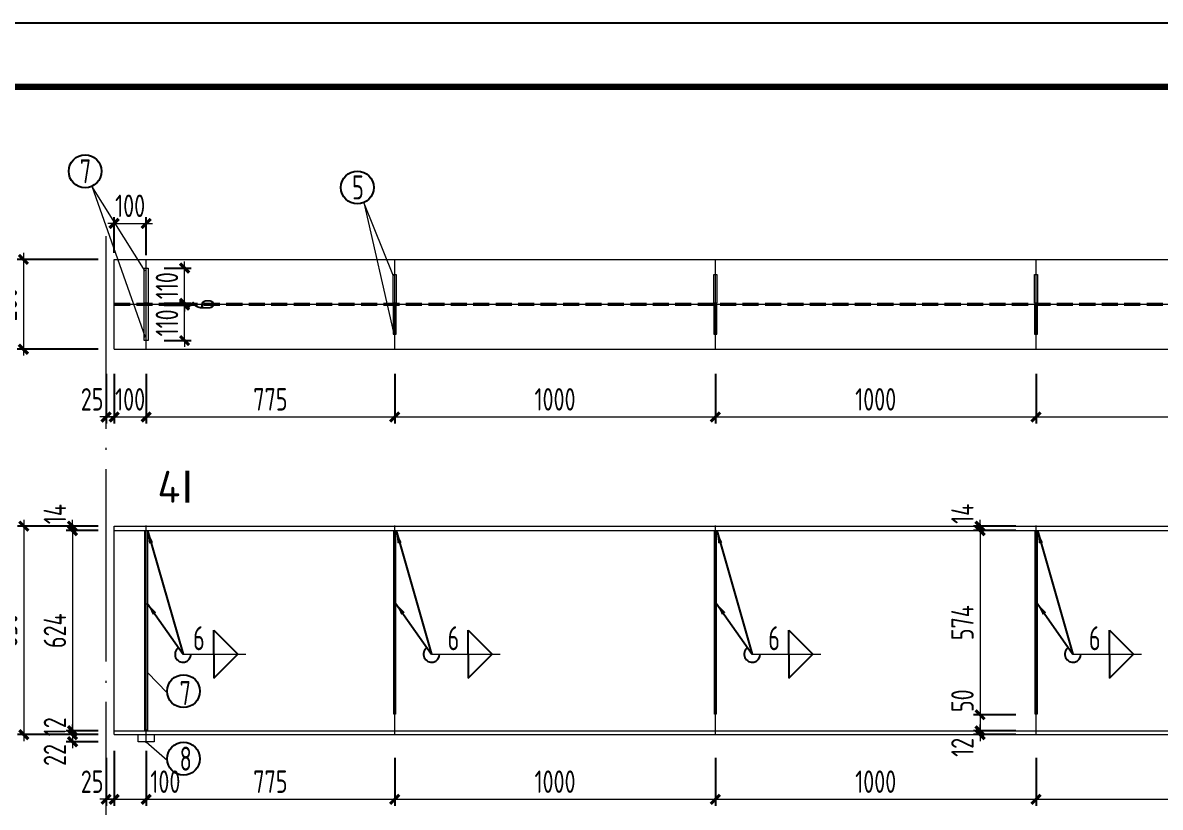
# Model space of a CAD drawing. Extents: x -2746917 to -971774, y -3334247 to -3250358.
# Drawn here: x -1399928 to -1382192, y -3286403 to -3274173 of the extents above; entities that cross this region are included whole.
import ezdxf

# ---------------------------------------------------------------- set-up
doc = ezdxf.new("R2010")
doc.units = 0
doc.header["$LTSCALE"] = 1000
doc.header["$MEASUREMENT"] = 0
doc.header["$PDMODE"] = 35
doc.linetypes.add('DASH', pattern=[0.35, 0.25, -0.1])
doc.linetypes.add('DOTE', pattern=[2.42, 2, -0.2, 0.02, -0.2])
doc.layers.get('0').update_dxf_attribs({"linetype": 'CONTINUOUS'})
doc.layers.get('Defpoints').update_dxf_attribs({"linetype": 'CONTINUOUS'})
for name, color, linetype in [('AXIS', 253, 'DOTE'), ('BEAM_CON', 4, 'CONTINUOUS'), ('DIM', 3, 'CONTINUOUS'), ('PUB_TITLE', 4, 'CONTINUOUS'), ('TEXT', 7, 'CONTINUOUS'), ('THICK', 6, 'CONTINUOUS'), ('WELD', 7, 'CONTINUOUS')]:
    doc.layers.add(name, color=color, linetype=linetype)
doc.layers.add('yichutu', color=7, linetype='CONTINUOUS', true_color=0xffffff, plot=False)
doc.styles.add('TSSD_Dimension', font='tssdeng.shx', dxfattribs={"width": 0.75, "bigfont": 'Hztxt.shx'})
doc.styles.add('TSSD_Label', font='tssdeng.shx', dxfattribs={"width": 0.75, "bigfont": 'hztxt.shx'})
doc.styles.add('TSSD_Rein', font='Tssdeng.shx', dxfattribs={"width": 0.75, "bigfont": 'hztxt.shx'})
doc.dimstyles.new('TSSD_20_100', dxfattribs={"dimtxt": 350, "dimasz": 100, "dimexe": 100, "dimexo": 250, "dimgap": 100, "dimtad": 1, "dimdec": 0, "dimlfac": 0.2, "dimzin": 0, "dimdsep": 46, "dimtxsty": 'TSSD_Dimension', "dimblk": 'ARCHTICK', "dimcen": 0, "dimdle": 100, "dimclrt": 7, "dimadec": 0, "dimazin": 0, "dimtfac": 1, "dimtdec": 0, "dimtix": 1, "dimtmove": 2, "dimatfit": 3, "dimfxl": 1, "dimtolj": 1, "dimtzin": 0, "dimlwd": 5, "dimarcsym": 0})
doc.dimstyles.new('TSSD_LEADER_STYLE_200.0', dxfattribs={"dimtxt": 700, "dimasz": 200, "dimexe": 200, "dimexo": 500, "dimgap": 0.09, "dimtad": 0, "dimtih": 1, "dimtoh": 1, "dimdec": 4, "dimzin": 0, "dimdsep": 46, "dimtxsty": 'Standard', "dimcen": 0.09, "dimdle": 200, "dimclrt": 7, "dimadec": 0, "dimazin": 0, "dimtfac": 1, "dimtdec": 4, "dimtofl": 0, "dimtmove": 0, "dimatfit": 3, "dimfxl": 1, "dimtolj": 1, "dimtzin": 0, "dimarcsym": 0})

# ---------------------------------------------------------------- blocks, each defined once
blk = doc.blocks.new('_ArchTick')
at = {"color": 0, "const_width": 0.5}
blk.add_lwpolyline([(-0.71, -0.71), (0.71, 0.71)], dxfattribs=at)
blk = doc.blocks.new('*D361')
at = {"layer": 'Defpoints', "color": 0, "ltscale": 1.5}
for p in [(-1398504, -3277862), (-1399918, -3279262), (-1398504, -3279262)]:
    blk.add_point(p, dxfattribs=at)
at = {"layer": 'DIM', "color": 0, "lineweight": 5, "ltscale": 1.5}
blk.add_line((-1399918, -3277762), (-1399918, -3279362), dxfattribs=at)
at = {"layer": 'DIM', "color": 0, "lineweight": -2, "ltscale": 1.5}
for p, q in [((-1398754, -3277862), (-1400018, -3277862)), ((-1398754, -3279262), (-1400018, -3279262))]:
    blk.add_line(p, q, dxfattribs=at)
at = {"layer": 'DIM', "color": 0, "lineweight": 5, "ltscale": 1.5, "xscale": 100, "yscale": 100, "zscale": 100}
for p, rotation in [((-1399918, -3277862), 90), ((-1399918, -3279262), 270)]:
    blk.add_blockref('_ArchTick', p, dxfattribs=dict(at, rotation=rotation))
at = {"layer": 'DIM', "color": 7, "ltscale": 1.5, "insert": (-1400193, -3278562), "char_height": 350, "attachment_point": 5, "rotation": 90, "style": 'TSSD_Dimension'}
blk.add_mtext('\\A1;280', dxfattribs=at)
blk = doc.blocks.new('*D362')
at = {"layer": 'Defpoints', "color": 0, "ltscale": 1.5}
for p in [(-1398004, -3277302), (-1398504, -3278012), (-1398004, -3278047)]:
    blk.add_point(p, dxfattribs=at)
at = {"layer": 'DIM', "color": 0, "lineweight": -2, "ltscale": 1.5}
for p, q in [((-1398504, -3277762), (-1398504, -3277202)), ((-1398004, -3277797), (-1398004, -3277202))]:
    blk.add_line(p, q, dxfattribs=at)
at = {"layer": 'DIM', "color": 0, "lineweight": 5, "ltscale": 1.5}
for p, q in [((-1398504, -3277302), (-1398604, -3277302)), ((-1398504, -3277302), (-1398004, -3277302)), ((-1398004, -3277302), (-1397904, -3277302))]:
    blk.add_line(p, q, dxfattribs=at)
at = {"layer": 'DIM', "color": 0, "lineweight": 5, "ltscale": 1.5, "xscale": 100, "yscale": 100, "zscale": 100}
blk.add_blockref('_ArchTick', (-1398504, -3277302), dxfattribs=at)
at = {"layer": 'DIM', "color": 0, "lineweight": 5, "ltscale": 1.5, "xscale": 100, "yscale": 100, "zscale": 100, "rotation": 180}
blk.add_blockref('_ArchTick', (-1398004, -3277302), dxfattribs=at)
at = {"layer": 'DIM', "color": 7, "ltscale": 1.5, "insert": (-1398254, -3277027), "char_height": 350, "attachment_point": 5, "style": 'TSSD_Dimension'}
blk.add_mtext('\\A1;100', dxfattribs=at)
blk = doc.blocks.new('*D363')
at = {"layer": 'Defpoints', "color": 0, "ltscale": 1.5}
for p in [(-1398504, -3285271), (-1398004, -3285271), (-1398004, -3286279)]:
    blk.add_point(p, dxfattribs=at)
at = {"layer": 'DIM', "color": 0, "lineweight": -2, "ltscale": 1.5}
for p, q in [((-1398504, -3285521), (-1398504, -3286379)), ((-1398004, -3285521), (-1398004, -3286379))]:
    blk.add_line(p, q, dxfattribs=at)
at = {"layer": 'DIM', "color": 0, "lineweight": 5, "ltscale": 1.5}
blk.add_line((-1398604, -3286279), (-1397904, -3286279), dxfattribs=at)
at = {"layer": 'DIM', "color": 0, "lineweight": 5, "ltscale": 1.5, "xscale": 100, "yscale": 100, "zscale": 100, "rotation": 180}
blk.add_blockref('_ArchTick', (-1398504, -3286279), dxfattribs=at)
at = {"layer": 'DIM', "color": 0, "lineweight": 5, "ltscale": 1.5, "xscale": 100, "yscale": 100, "zscale": 100}
blk.add_blockref('_ArchTick', (-1398004, -3286279), dxfattribs=at)
at = {"layer": 'DIM', "color": 7, "ltscale": 1.5, "insert": (-1397705, -3286004), "char_height": 350, "attachment_point": 5, "style": 'TSSD_Dimension'}
blk.add_mtext('\\A1;100', dxfattribs=at)
blk = doc.blocks.new('*D370')
at = {"layer": 'Defpoints', "color": 0, "ltscale": 1.5}
for p in [(-1398504, -3282021), (-1399152, -3282091), (-1398504, -3282091)]:
    blk.add_point(p, dxfattribs=at)
at = {"layer": 'DIM', "color": 0, "lineweight": -2, "ltscale": 1.5}
for p, q in [((-1398754, -3282021), (-1399252, -3282021)), ((-1398754, -3282091), (-1399252, -3282091))]:
    blk.add_line(p, q, dxfattribs=at)
at = {"layer": 'DIM', "color": 0, "lineweight": 5, "ltscale": 1.5}
for p, q in [((-1399152, -3282021), (-1399152, -3281921)), ((-1399152, -3282021), (-1399152, -3282091)), ((-1399152, -3282091), (-1399152, -3282191))]:
    blk.add_line(p, q, dxfattribs=at)
at = {"layer": 'DIM', "color": 0, "lineweight": 5, "ltscale": 1.5, "xscale": 100, "yscale": 100, "zscale": 100}
for p, rotation in [((-1399152, -3282021), 270), ((-1399152, -3282091), 90)]:
    blk.add_blockref('_ArchTick', p, dxfattribs=dict(at, rotation=rotation))
at = {"layer": 'DIM', "color": 7, "ltscale": 1.5, "insert": (-1399427, -3281833), "char_height": 350, "attachment_point": 5, "rotation": 90, "style": 'TSSD_Dimension'}
blk.add_mtext('\\A1;14', dxfattribs=at)
blk = doc.blocks.new('*D371')
at = {"layer": 'Defpoints', "color": 0, "ltscale": 1.5}
for p in [(-1398504, -3282091), (-1399152, -3285211), (-1398504, -3285211)]:
    blk.add_point(p, dxfattribs=at)
at = {"layer": 'DIM', "color": 0, "lineweight": 5, "ltscale": 1.5}
blk.add_line((-1399152, -3281991), (-1399152, -3285311), dxfattribs=at)
at = {"layer": 'DIM', "color": 0, "lineweight": -2, "ltscale": 1.5}
for p, q in [((-1398754, -3282091), (-1399252, -3282091)), ((-1398754, -3285211), (-1399252, -3285211))]:
    blk.add_line(p, q, dxfattribs=at)
at = {"layer": 'DIM', "color": 0, "lineweight": 5, "ltscale": 1.5, "xscale": 100, "yscale": 100, "zscale": 100}
for p, rotation in [((-1399152, -3282091), 90), ((-1399152, -3285211), 270)]:
    blk.add_blockref('_ArchTick', p, dxfattribs=dict(at, rotation=rotation))
at = {"layer": 'DIM', "color": 7, "ltscale": 1.5, "insert": (-1399427, -3283651), "char_height": 350, "attachment_point": 5, "rotation": 90, "style": 'TSSD_Dimension'}
blk.add_mtext('\\A1;624', dxfattribs=at)
blk = doc.blocks.new('*D372')
at = {"layer": 'Defpoints', "color": 0, "ltscale": 1.5}
for p in [(-1398504, -3285211), (-1399152, -3285271), (-1398504, -3285271)]:
    blk.add_point(p, dxfattribs=at)
at = {"layer": 'DIM', "color": 0, "lineweight": -2, "ltscale": 1.5}
for p, q in [((-1398754, -3285211), (-1399252, -3285211)), ((-1398754, -3285271), (-1399252, -3285271))]:
    blk.add_line(p, q, dxfattribs=at)
at = {"layer": 'DIM', "color": 0, "lineweight": 5, "ltscale": 1.5}
for p, q in [((-1399152, -3285211), (-1399152, -3285111)), ((-1399152, -3285211), (-1399152, -3285271)), ((-1399152, -3285271), (-1399152, -3285371))]:
    blk.add_line(p, q, dxfattribs=at)
at = {"layer": 'DIM', "color": 0, "lineweight": 5, "ltscale": 1.5, "xscale": 100, "yscale": 100, "zscale": 100}
for p, rotation in [((-1399152, -3285211), 270), ((-1399152, -3285271), 90)]:
    blk.add_blockref('_ArchTick', p, dxfattribs=dict(at, rotation=rotation))
at = {"layer": 'DIM', "color": 7, "ltscale": 1.5, "insert": (-1399427, -3285148), "char_height": 350, "attachment_point": 5, "rotation": 90, "style": 'TSSD_Dimension'}
blk.add_mtext('\\A1;12', dxfattribs=at)
blk = doc.blocks.new('*D373')
at = {"layer": 'Defpoints', "color": 0, "ltscale": 1.5}
for p in [(-1399152, -3285381), (-1398504, -3285271), (-1398504, -3285381)]:
    blk.add_point(p, dxfattribs=at)
at = {"layer": 'DIM', "color": 0, "lineweight": 5, "ltscale": 1.5}
for p, q in [((-1399152, -3285271), (-1399152, -3285171)), ((-1399152, -3285271), (-1399152, -3285381)), ((-1399152, -3285381), (-1399152, -3285481))]:
    blk.add_line(p, q, dxfattribs=at)
at = {"layer": 'DIM', "color": 0, "lineweight": -2, "ltscale": 1.5}
for p, q in [((-1398754, -3285271), (-1399252, -3285271)), ((-1398754, -3285381), (-1399252, -3285381))]:
    blk.add_line(p, q, dxfattribs=at)
at = {"layer": 'DIM', "color": 0, "lineweight": 5, "ltscale": 1.5, "xscale": 100, "yscale": 100, "zscale": 100}
for p, rotation in [((-1399152, -3285271), 270), ((-1399152, -3285381), 90)]:
    blk.add_blockref('_ArchTick', p, dxfattribs=dict(at, rotation=rotation))
at = {"layer": 'DIM', "color": 7, "ltscale": 1.5, "insert": (-1399427, -3285588), "char_height": 350, "attachment_point": 5, "rotation": 90, "style": 'TSSD_Dimension'}
blk.add_mtext('\\A1;22', dxfattribs=at)
blk = doc.blocks.new('*D374')
at = {"layer": 'Defpoints', "color": 0, "ltscale": 1.5}
for p in [(-1398504, -3282021), (-1399912, -3285271), (-1398504, -3285271)]:
    blk.add_point(p, dxfattribs=at)
at = {"layer": 'DIM', "color": 0, "lineweight": -2, "ltscale": 1.5}
for p, q in [((-1398754, -3282021), (-1400012, -3282021)), ((-1398754, -3285271), (-1400012, -3285271))]:
    blk.add_line(p, q, dxfattribs=at)
at = {"layer": 'DIM', "color": 0, "lineweight": 5, "ltscale": 1.5}
blk.add_line((-1399912, -3281921), (-1399912, -3285371), dxfattribs=at)
at = {"layer": 'DIM', "color": 0, "lineweight": 5, "ltscale": 1.5, "xscale": 100, "yscale": 100, "zscale": 100}
for p, rotation in [((-1399912, -3282021), 90), ((-1399912, -3285271), 270)]:
    blk.add_blockref('_ArchTick', p, dxfattribs=dict(at, rotation=rotation))
at = {"layer": 'DIM', "color": 7, "ltscale": 1.5, "insert": (-1400187, -3283646), "char_height": 350, "attachment_point": 5, "rotation": 90, "style": 'TSSD_Dimension'}
blk.add_mtext('\\A1;650', dxfattribs=at)
blk = doc.blocks.new('_WELD004')
at = {"color": 0, "linetype": 'ByBlock'}
for p, q in [((0, 1), (1, 0)), ((0, 0), (0, 1))]:
    blk.add_line(p, q, dxfattribs=at)
blk = doc.blocks.new('*D389')
at = {"layer": 'Defpoints', "color": 0, "ltscale": 1.5}
for p in [(-1398629, -3279398), (-1398504, -3279398), (-1398504, -3280319)]:
    blk.add_point(p, dxfattribs=at)
at = {"layer": 'DIM', "color": 0, "lineweight": -2, "ltscale": 1.5}
for p, q in [((-1398629, -3279648), (-1398629, -3280419)), ((-1398504, -3279648), (-1398504, -3280419))]:
    blk.add_line(p, q, dxfattribs=at)
at = {"layer": 'DIM', "color": 0, "lineweight": 5, "ltscale": 1.5}
for p, q in [((-1398629, -3280319), (-1398729, -3280319)), ((-1398629, -3280319), (-1398504, -3280319)), ((-1398504, -3280319), (-1398404, -3280319))]:
    blk.add_line(p, q, dxfattribs=at)
at = {"layer": 'DIM', "color": 0, "lineweight": 5, "ltscale": 1.5, "xscale": 100, "yscale": 100, "zscale": 100}
blk.add_blockref('_ArchTick', (-1398629, -3280319), dxfattribs=at)
at = {"layer": 'DIM', "color": 0, "lineweight": 5, "ltscale": 1.5, "xscale": 100, "yscale": 100, "zscale": 100, "rotation": 180}
blk.add_blockref('_ArchTick', (-1398504, -3280319), dxfattribs=at)
at = {"layer": 'DIM', "color": 7, "lineweight": 5, "ltscale": 1.5, "insert": (-1398847, -3280044), "char_height": 350, "attachment_point": 5, "style": 'TSSD_Dimension'}
blk.add_mtext('\\A1;25', dxfattribs=at)
blk = doc.blocks.new('*D390')
at = {"layer": 'Defpoints', "color": 0, "ltscale": 1.5}
for p in [(-1398504, -3279398), (-1398004, -3279398), (-1398004, -3280319)]:
    blk.add_point(p, dxfattribs=at)
at = {"layer": 'DIM', "color": 0, "lineweight": -2, "ltscale": 1.5}
for p, q in [((-1398504, -3279648), (-1398504, -3280419)), ((-1398004, -3279648), (-1398004, -3280419))]:
    blk.add_line(p, q, dxfattribs=at)
at = {"layer": 'DIM', "color": 0, "lineweight": 5, "ltscale": 1.5}
for p, q in [((-1398504, -3280319), (-1398604, -3280319)), ((-1398504, -3280319), (-1398004, -3280319)), ((-1398004, -3280319), (-1397904, -3280319))]:
    blk.add_line(p, q, dxfattribs=at)
at = {"layer": 'DIM', "color": 0, "lineweight": 5, "ltscale": 1.5, "xscale": 100, "yscale": 100, "zscale": 100}
blk.add_blockref('_ArchTick', (-1398504, -3280319), dxfattribs=at)
at = {"layer": 'DIM', "color": 0, "lineweight": 5, "ltscale": 1.5, "xscale": 100, "yscale": 100, "zscale": 100, "rotation": 180}
blk.add_blockref('_ArchTick', (-1398004, -3280319), dxfattribs=at)
at = {"layer": 'DIM', "color": 7, "lineweight": 5, "ltscale": 1.5, "insert": (-1398254, -3280044), "char_height": 350, "attachment_point": 5, "style": 'TSSD_Dimension'}
blk.add_mtext('\\A1;100', dxfattribs=at)
blk = doc.blocks.new('*D391')
at = {"layer": 'Defpoints', "color": 0, "ltscale": 1.5}
for p in [(-1398004, -3285381), (-1394129, -3285381), (-1394129, -3286279)]:
    blk.add_point(p, dxfattribs=at)
at = {"layer": 'DIM', "color": 0, "lineweight": -2, "ltscale": 1.5}
for p, q in [((-1398004, -3285631), (-1398004, -3286379)), ((-1394129, -3285631), (-1394129, -3286379))]:
    blk.add_line(p, q, dxfattribs=at)
at = {"layer": 'DIM', "color": 0, "lineweight": 5, "ltscale": 1.5}
blk.add_line((-1398104, -3286279), (-1394029, -3286279), dxfattribs=at)
at = {"layer": 'DIM', "color": 0, "lineweight": 5, "ltscale": 1.5, "xscale": 100, "yscale": 100, "zscale": 100, "rotation": 180}
blk.add_blockref('_ArchTick', (-1398004, -3286279), dxfattribs=at)
at = {"layer": 'DIM', "color": 0, "lineweight": 5, "ltscale": 1.5, "xscale": 100, "yscale": 100, "zscale": 100}
blk.add_blockref('_ArchTick', (-1394129, -3286279), dxfattribs=at)
at = {"layer": 'DIM', "color": 7, "lineweight": 5, "ltscale": 1.5, "insert": (-1396067, -3286004), "char_height": 350, "attachment_point": 5, "style": 'TSSD_Dimension'}
blk.add_mtext('\\A1;775', dxfattribs=at)
blk = doc.blocks.new('*D392')
at = {"layer": 'Defpoints', "color": 0, "ltscale": 1.5}
for p in [(-1394129, -3285381), (-1389129, -3285381), (-1389129, -3286279)]:
    blk.add_point(p, dxfattribs=at)
at = {"layer": 'DIM', "color": 0, "lineweight": -2, "ltscale": 1.5}
for p, q in [((-1394129, -3285631), (-1394129, -3286379)), ((-1389129, -3285631), (-1389129, -3286379))]:
    blk.add_line(p, q, dxfattribs=at)
at = {"layer": 'DIM', "color": 0, "lineweight": 5, "ltscale": 1.5}
blk.add_line((-1394229, -3286279), (-1389029, -3286279), dxfattribs=at)
at = {"layer": 'DIM', "color": 0, "lineweight": 5, "ltscale": 1.5, "xscale": 100, "yscale": 100, "zscale": 100, "rotation": 180}
blk.add_blockref('_ArchTick', (-1394129, -3286279), dxfattribs=at)
at = {"layer": 'DIM', "color": 0, "lineweight": 5, "ltscale": 1.5, "xscale": 100, "yscale": 100, "zscale": 100}
blk.add_blockref('_ArchTick', (-1389129, -3286279), dxfattribs=at)
at = {"layer": 'DIM', "color": 7, "lineweight": 5, "ltscale": 1.5, "insert": (-1391629, -3286004), "char_height": 350, "attachment_point": 5, "style": 'TSSD_Dimension'}
blk.add_mtext('\\A1;1000', dxfattribs=at)
blk = doc.blocks.new('*D393')
at = {"layer": 'Defpoints', "color": 0, "ltscale": 1.5}
for p in [(-1389129, -3285381), (-1384129, -3285381), (-1384129, -3286279)]:
    blk.add_point(p, dxfattribs=at)
at = {"layer": 'DIM', "color": 0, "lineweight": -2, "ltscale": 1.5}
for p, q in [((-1389129, -3285631), (-1389129, -3286379)), ((-1384129, -3285631), (-1384129, -3286379))]:
    blk.add_line(p, q, dxfattribs=at)
at = {"layer": 'DIM', "color": 0, "lineweight": 5, "ltscale": 1.5}
blk.add_line((-1389229, -3286279), (-1384029, -3286279), dxfattribs=at)
at = {"layer": 'DIM', "color": 0, "lineweight": 5, "ltscale": 1.5, "xscale": 100, "yscale": 100, "zscale": 100, "rotation": 180}
blk.add_blockref('_ArchTick', (-1389129, -3286279), dxfattribs=at)
at = {"layer": 'DIM', "color": 0, "lineweight": 5, "ltscale": 1.5, "xscale": 100, "yscale": 100, "zscale": 100}
blk.add_blockref('_ArchTick', (-1384129, -3286279), dxfattribs=at)
at = {"layer": 'DIM', "color": 7, "lineweight": 5, "ltscale": 1.5, "insert": (-1386629, -3286004), "char_height": 350, "attachment_point": 5, "style": 'TSSD_Dimension'}
blk.add_mtext('\\A1;1000', dxfattribs=at)
blk = doc.blocks.new('*D394')
at = {"layer": 'Defpoints', "color": 0, "ltscale": 1.5}
for p in [(-1384129, -3285381), (-1379129, -3285381), (-1379129, -3286279)]:
    blk.add_point(p, dxfattribs=at)
at = {"layer": 'DIM', "color": 0, "lineweight": -2, "ltscale": 1.5}
for p, q in [((-1384129, -3285631), (-1384129, -3286379)), ((-1379129, -3285631), (-1379129, -3286379))]:
    blk.add_line(p, q, dxfattribs=at)
at = {"layer": 'DIM', "color": 0, "lineweight": 5, "ltscale": 1.5}
blk.add_line((-1384229, -3286279), (-1379029, -3286279), dxfattribs=at)
at = {"layer": 'DIM', "color": 0, "lineweight": 5, "ltscale": 1.5, "xscale": 100, "yscale": 100, "zscale": 100, "rotation": 180}
blk.add_blockref('_ArchTick', (-1384129, -3286279), dxfattribs=at)
at = {"layer": 'DIM', "color": 0, "lineweight": 5, "ltscale": 1.5, "xscale": 100, "yscale": 100, "zscale": 100}
blk.add_blockref('_ArchTick', (-1379129, -3286279), dxfattribs=at)
at = {"layer": 'DIM', "color": 7, "lineweight": 5, "ltscale": 1.5, "insert": (-1381629, -3286004), "char_height": 350, "attachment_point": 5, "style": 'TSSD_Dimension'}
blk.add_mtext('\\A1;1000', dxfattribs=at)
blk = doc.blocks.new('*D348')
at = {"layer": 'Defpoints', "color": 0, "ltscale": 1.5}
for p in [(-1384192, -3282021), (-1385002, -3282091), (-1384192, -3282091)]:
    blk.add_point(p, dxfattribs=at)
at = {"layer": 'DIM', "color": 0, "lineweight": -2, "ltscale": 1.5}
for p, q in [((-1384442, -3282021), (-1385102, -3282021)), ((-1384442, -3282091), (-1385102, -3282091))]:
    blk.add_line(p, q, dxfattribs=at)
at = {"layer": 'DIM', "color": 0, "lineweight": 5, "ltscale": 1.5}
for p, q in [((-1385002, -3282021), (-1385002, -3281921)), ((-1385002, -3282021), (-1385002, -3282091)), ((-1385002, -3282091), (-1385002, -3282191))]:
    blk.add_line(p, q, dxfattribs=at)
at = {"layer": 'DIM', "color": 0, "lineweight": 5, "ltscale": 1.5, "xscale": 100, "yscale": 100, "zscale": 100}
for p, rotation in [((-1385002, -3282021), 270), ((-1385002, -3282091), 90)]:
    blk.add_blockref('_ArchTick', p, dxfattribs=dict(at, rotation=rotation))
at = {"layer": 'DIM', "color": 7, "ltscale": 1.5, "insert": (-1385277, -3281828), "char_height": 350, "attachment_point": 5, "rotation": 90, "style": 'TSSD_Dimension'}
blk.add_mtext('\\A1;14', dxfattribs=at)
blk = doc.blocks.new('*D349')
at = {"layer": 'Defpoints', "color": 0, "ltscale": 1.5}
for p in [(-1384192, -3282091), (-1385002, -3284961), (-1384192, -3284961)]:
    blk.add_point(p, dxfattribs=at)
at = {"layer": 'DIM', "color": 0, "lineweight": 5, "ltscale": 1.5}
blk.add_line((-1385002, -3281991), (-1385002, -3285061), dxfattribs=at)
at = {"layer": 'DIM', "color": 0, "lineweight": -2, "ltscale": 1.5}
for p, q in [((-1384442, -3282091), (-1385102, -3282091)), ((-1384442, -3284961), (-1385102, -3284961))]:
    blk.add_line(p, q, dxfattribs=at)
at = {"layer": 'DIM', "color": 0, "lineweight": 5, "ltscale": 1.5, "xscale": 100, "yscale": 100, "zscale": 100}
for p, rotation in [((-1385002, -3282091), 90), ((-1385002, -3284961), 270)]:
    blk.add_blockref('_ArchTick', p, dxfattribs=dict(at, rotation=rotation))
at = {"layer": 'DIM', "color": 7, "ltscale": 1.5, "insert": (-1385277, -3283526), "char_height": 350, "attachment_point": 5, "rotation": 90, "style": 'TSSD_Dimension'}
blk.add_mtext('\\A1;574', dxfattribs=at)
blk = doc.blocks.new('*D350')
at = {"layer": 'Defpoints', "color": 0, "ltscale": 1.5}
for p in [(-1384192, -3284961), (-1385002, -3285211), (-1384192, -3285211)]:
    blk.add_point(p, dxfattribs=at)
at = {"layer": 'DIM', "color": 0, "lineweight": 5, "ltscale": 1.5}
blk.add_line((-1385002, -3284861), (-1385002, -3285311), dxfattribs=at)
at = {"layer": 'DIM', "color": 0, "lineweight": -2, "ltscale": 1.5}
for p, q in [((-1384442, -3284961), (-1385102, -3284961)), ((-1384442, -3285211), (-1385102, -3285211))]:
    blk.add_line(p, q, dxfattribs=at)
at = {"layer": 'DIM', "color": 0, "lineweight": 5, "ltscale": 1.5, "xscale": 100, "yscale": 100, "zscale": 100}
for p, rotation in [((-1385002, -3284961), 90), ((-1385002, -3285211), 270)]:
    blk.add_blockref('_ArchTick', p, dxfattribs=dict(at, rotation=rotation))
at = {"layer": 'DIM', "color": 7, "ltscale": 1.5, "insert": (-1385277, -3284742), "char_height": 350, "attachment_point": 5, "rotation": 90, "style": 'TSSD_Dimension'}
blk.add_mtext('\\A1;50', dxfattribs=at)
blk = doc.blocks.new('*D351')
at = {"layer": 'Defpoints', "color": 0, "ltscale": 1.5}
for p in [(-1384192, -3285211), (-1385002, -3285271), (-1384192, -3285271)]:
    blk.add_point(p, dxfattribs=at)
at = {"layer": 'DIM', "color": 0, "lineweight": -2, "ltscale": 1.5}
for p, q in [((-1384442, -3285211), (-1385102, -3285211)), ((-1384442, -3285271), (-1385102, -3285271))]:
    blk.add_line(p, q, dxfattribs=at)
at = {"layer": 'DIM', "color": 0, "lineweight": 5, "ltscale": 1.5}
for p, q in [((-1385002, -3285211), (-1385002, -3285111)), ((-1385002, -3285211), (-1385002, -3285271)), ((-1385002, -3285271), (-1385002, -3285371))]:
    blk.add_line(p, q, dxfattribs=at)
at = {"layer": 'DIM', "color": 0, "lineweight": 5, "ltscale": 1.5, "xscale": 100, "yscale": 100, "zscale": 100}
for p, rotation in [((-1385002, -3285211), 270), ((-1385002, -3285271), 90)]:
    blk.add_blockref('_ArchTick', p, dxfattribs=dict(at, rotation=rotation))
at = {"layer": 'DIM', "color": 7, "ltscale": 1.5, "insert": (-1385277, -3285469), "char_height": 350, "attachment_point": 5, "rotation": 90, "style": 'TSSD_Dimension'}
blk.add_mtext('\\A1;12', dxfattribs=at)
blk = doc.blocks.new('*D356')
at = {"layer": 'Defpoints', "color": 0, "ltscale": 1.5}
for p in [(-1397974, -3278577), (-1397405, -3278577), (-1397974, -3279127)]:
    blk.add_point(p, dxfattribs=at)
at = {"layer": 'DIM', "color": 0, "lineweight": 5, "ltscale": 1.5}
for p, q in [((-1397405, -3278577), (-1397405, -3278477)), ((-1397405, -3279127), (-1397405, -3278577)), ((-1397405, -3279127), (-1397405, -3279227))]:
    blk.add_line(p, q, dxfattribs=at)
at = {"layer": 'DIM', "color": 0, "lineweight": -2, "ltscale": 1.5}
for p, q in [((-1397724, -3278577), (-1397305, -3278577)), ((-1397724, -3279127), (-1397305, -3279127))]:
    blk.add_line(p, q, dxfattribs=at)
at = {"layer": 'DIM', "color": 0, "lineweight": 5, "ltscale": 1.5, "xscale": 100, "yscale": 100, "zscale": 100}
for p, rotation in [((-1397405, -3278577), 270), ((-1397405, -3279127), 90)]:
    blk.add_blockref('_ArchTick', p, dxfattribs=dict(at, rotation=rotation))
at = {"layer": 'DIM', "color": 7, "ltscale": 1.5, "insert": (-1397680, -3278852), "char_height": 350, "attachment_point": 5, "rotation": 90, "style": 'TSSD_Dimension'}
blk.add_mtext('\\A1;110', dxfattribs=at)
blk = doc.blocks.new('*D357')
at = {"layer": 'Defpoints', "color": 0, "ltscale": 1.5}
for p in [(-1397974, -3278547), (-1397974, -3278577), (-1397405, -3278547)]:
    blk.add_point(p, dxfattribs=at)
at = {"layer": 'DIM', "color": 0, "lineweight": 5, "ltscale": 1.5}
for p, q in [((-1397405, -3278547), (-1397405, -3278447)), ((-1397405, -3278577), (-1397405, -3278547)), ((-1397405, -3278577), (-1397405, -3278677))]:
    blk.add_line(p, q, dxfattribs=at)
at = {"layer": 'DIM', "color": 0, "lineweight": -2, "ltscale": 1.5}
for p, q in [((-1397724, -3278547), (-1397305, -3278547)), ((-1397724, -3278577), (-1397305, -3278577))]:
    blk.add_line(p, q, dxfattribs=at)
at = {"layer": 'DIM', "color": 0, "lineweight": 5, "ltscale": 1.5, "xscale": 100, "yscale": 100, "zscale": 100}
for p, rotation in [((-1397405, -3278547), 270), ((-1397405, -3278577), 90)]:
    blk.add_blockref('_ArchTick', p, dxfattribs=dict(at, rotation=rotation))
at = {"layer": 'DIM', "color": 7, "ltscale": 1.5, "insert": (-1397114, -3278562), "char_height": 350, "attachment_point": 5, "rotation": 90, "style": 'TSSD_Dimension'}
blk.add_mtext('\\A1;6', dxfattribs=at)
blk = doc.blocks.new('*D358')
at = {"layer": 'Defpoints', "color": 0, "ltscale": 1.5}
for p in [(-1397974, -3277997), (-1397405, -3277997), (-1397974, -3278547)]:
    blk.add_point(p, dxfattribs=at)
at = {"layer": 'DIM', "color": 0, "lineweight": 5, "ltscale": 1.5}
for p, q in [((-1397405, -3277997), (-1397405, -3277897)), ((-1397405, -3278547), (-1397405, -3277997)), ((-1397405, -3278547), (-1397405, -3278647))]:
    blk.add_line(p, q, dxfattribs=at)
at = {"layer": 'DIM', "color": 0, "lineweight": -2, "ltscale": 1.5}
for p, q in [((-1397724, -3277997), (-1397305, -3277997)), ((-1397724, -3278547), (-1397305, -3278547))]:
    blk.add_line(p, q, dxfattribs=at)
at = {"layer": 'DIM', "color": 0, "lineweight": 5, "ltscale": 1.5, "xscale": 100, "yscale": 100, "zscale": 100}
for p, rotation in [((-1397405, -3277997), 270), ((-1397405, -3278547), 90)]:
    blk.add_blockref('_ArchTick', p, dxfattribs=dict(at, rotation=rotation))
at = {"layer": 'DIM', "color": 7, "ltscale": 1.5, "insert": (-1397680, -3278272), "char_height": 350, "attachment_point": 5, "rotation": 90, "style": 'TSSD_Dimension'}
blk.add_mtext('\\A1;110', dxfattribs=at)
blk = doc.blocks.new('*D338')
at = {"layer": 'Defpoints', "color": 0, "ltscale": 1.5}
for p in [(-1398004, -3279398), (-1394129, -3279398), (-1394129, -3280319)]:
    blk.add_point(p, dxfattribs=at)
at = {"layer": 'DIM', "color": 0, "lineweight": -2, "ltscale": 1.5}
for p, q in [((-1398004, -3279648), (-1398004, -3280419)), ((-1394129, -3279648), (-1394129, -3280419))]:
    blk.add_line(p, q, dxfattribs=at)
at = {"layer": 'DIM', "color": 0, "lineweight": 5, "ltscale": 1.5}
blk.add_line((-1398104, -3280319), (-1394029, -3280319), dxfattribs=at)
at = {"layer": 'DIM', "color": 0, "lineweight": 5, "ltscale": 1.5, "xscale": 100, "yscale": 100, "zscale": 100, "rotation": 180}
blk.add_blockref('_ArchTick', (-1398004, -3280319), dxfattribs=at)
at = {"layer": 'DIM', "color": 0, "lineweight": 5, "ltscale": 1.5, "xscale": 100, "yscale": 100, "zscale": 100}
blk.add_blockref('_ArchTick', (-1394129, -3280319), dxfattribs=at)
at = {"layer": 'DIM', "color": 7, "ltscale": 1.5, "insert": (-1396067, -3280044), "char_height": 350, "attachment_point": 5, "style": 'TSSD_Dimension'}
blk.add_mtext('\\A1;775', dxfattribs=at)
blk = doc.blocks.new('*D339')
at = {"layer": 'Defpoints', "color": 0, "ltscale": 1.5}
for p in [(-1394129, -3279398), (-1389129, -3279398), (-1389129, -3280319)]:
    blk.add_point(p, dxfattribs=at)
at = {"layer": 'DIM', "color": 0, "lineweight": -2, "ltscale": 1.5}
for p, q in [((-1394129, -3279648), (-1394129, -3280419)), ((-1389129, -3279648), (-1389129, -3280419))]:
    blk.add_line(p, q, dxfattribs=at)
at = {"layer": 'DIM', "color": 0, "lineweight": 5, "ltscale": 1.5}
blk.add_line((-1394229, -3280319), (-1389029, -3280319), dxfattribs=at)
at = {"layer": 'DIM', "color": 0, "lineweight": 5, "ltscale": 1.5, "xscale": 100, "yscale": 100, "zscale": 100, "rotation": 180}
blk.add_blockref('_ArchTick', (-1394129, -3280319), dxfattribs=at)
at = {"layer": 'DIM', "color": 0, "lineweight": 5, "ltscale": 1.5, "xscale": 100, "yscale": 100, "zscale": 100}
blk.add_blockref('_ArchTick', (-1389129, -3280319), dxfattribs=at)
at = {"layer": 'DIM', "color": 7, "ltscale": 1.5, "insert": (-1391629, -3280044), "char_height": 350, "attachment_point": 5, "style": 'TSSD_Dimension'}
blk.add_mtext('\\A1;1000', dxfattribs=at)
blk = doc.blocks.new('*D340')
at = {"layer": 'Defpoints', "color": 0, "ltscale": 1.5}
for p in [(-1389129, -3279398), (-1384129, -3279398), (-1384129, -3280319)]:
    blk.add_point(p, dxfattribs=at)
at = {"layer": 'DIM', "color": 0, "lineweight": -2, "ltscale": 1.5}
for p, q in [((-1389129, -3279648), (-1389129, -3280419)), ((-1384129, -3279648), (-1384129, -3280419))]:
    blk.add_line(p, q, dxfattribs=at)
at = {"layer": 'DIM', "color": 0, "lineweight": 5, "ltscale": 1.5}
blk.add_line((-1389229, -3280319), (-1384029, -3280319), dxfattribs=at)
at = {"layer": 'DIM', "color": 0, "lineweight": 5, "ltscale": 1.5, "xscale": 100, "yscale": 100, "zscale": 100, "rotation": 180}
blk.add_blockref('_ArchTick', (-1389129, -3280319), dxfattribs=at)
at = {"layer": 'DIM', "color": 0, "lineweight": 5, "ltscale": 1.5, "xscale": 100, "yscale": 100, "zscale": 100}
blk.add_blockref('_ArchTick', (-1384129, -3280319), dxfattribs=at)
at = {"layer": 'DIM', "color": 7, "ltscale": 1.5, "insert": (-1386629, -3280044), "char_height": 350, "attachment_point": 5, "style": 'TSSD_Dimension'}
blk.add_mtext('\\A1;1000', dxfattribs=at)
blk = doc.blocks.new('*D341')
at = {"layer": 'Defpoints', "color": 0, "ltscale": 1.5}
for p in [(-1379129, -3279362), (-1384129, -3279398), (-1379129, -3280319)]:
    blk.add_point(p, dxfattribs=at)
at = {"layer": 'DIM', "color": 0, "lineweight": -2, "ltscale": 1.5}
for p, q in [((-1384129, -3279648), (-1384129, -3280419)), ((-1379129, -3279612), (-1379129, -3280419))]:
    blk.add_line(p, q, dxfattribs=at)
at = {"layer": 'DIM', "color": 0, "lineweight": 5, "ltscale": 1.5}
blk.add_line((-1384229, -3280319), (-1379029, -3280319), dxfattribs=at)
at = {"layer": 'DIM', "color": 0, "lineweight": 5, "ltscale": 1.5, "xscale": 100, "yscale": 100, "zscale": 100, "rotation": 180}
blk.add_blockref('_ArchTick', (-1384129, -3280319), dxfattribs=at)
at = {"layer": 'DIM', "color": 0, "lineweight": 5, "ltscale": 1.5, "xscale": 100, "yscale": 100, "zscale": 100}
blk.add_blockref('_ArchTick', (-1379129, -3280319), dxfattribs=at)
at = {"layer": 'DIM', "color": 7, "ltscale": 1.5, "insert": (-1381629, -3280044), "char_height": 350, "attachment_point": 5, "style": 'TSSD_Dimension'}
blk.add_mtext('\\A1;1000', dxfattribs=at)
blk = doc.blocks.new('*D401')
at = {"layer": 'Defpoints', "color": 0, "ltscale": 1.5}
for p in [(-1398629, -3285381), (-1398504, -3285381), (-1398629, -3286279)]:
    blk.add_point(p, dxfattribs=at)
at = {"layer": 'DIM', "color": 0, "lineweight": -2, "ltscale": 1.5}
for p, q in [((-1398629, -3285631), (-1398629, -3286379)), ((-1398504, -3285631), (-1398504, -3286379))]:
    blk.add_line(p, q, dxfattribs=at)
at = {"layer": 'DIM', "color": 0, "lineweight": 5, "ltscale": 1.5}
for p, q in [((-1398629, -3286279), (-1398729, -3286279)), ((-1398504, -3286279), (-1398629, -3286279)), ((-1398504, -3286279), (-1398404, -3286279))]:
    blk.add_line(p, q, dxfattribs=at)
at = {"layer": 'DIM', "color": 0, "lineweight": 5, "ltscale": 1.5, "xscale": 100, "yscale": 100, "zscale": 100}
blk.add_blockref('_ArchTick', (-1398629, -3286279), dxfattribs=at)
at = {"layer": 'DIM', "color": 0, "lineweight": 5, "ltscale": 1.5, "xscale": 100, "yscale": 100, "zscale": 100, "rotation": 180}
blk.add_blockref('_ArchTick', (-1398504, -3286279), dxfattribs=at)
at = {"layer": 'DIM', "color": 7, "ltscale": 1.5, "insert": (-1398847, -3286004), "char_height": 350, "attachment_point": 5, "style": 'TSSD_Dimension'}
blk.add_mtext('\\A1;25', dxfattribs=at)
blk = doc.blocks.new('yct-891-420-89100-42000-100-2004.0')
at = {"layer": 'yichutu', "color": 7, "true_color": 0xffffff}
blk.add_lwpolyline([(0, 0), (0, 42000), (89100, 42000), (89100, 0)], close=True, dxfattribs=at)
blk = doc.blocks.new('A$C440D491C')
at = {"layer": 'PUB_TITLE'}
blk.add_lwpolyline([(0, 0), (0, 42000), (89100, 42000), (89100, 0)], close=True, dxfattribs=at)
at = {"layer": 'PUB_TITLE', "const_width": 100}
blk.add_lwpolyline([(88100, 1000), (88100, 41000), (713, 41000), (713, 1000), (88100, 1000)], dxfattribs=at)

msp = doc.modelspace()

# ---------------------------------------------------------------- linework, layer by layer
at = {"layer": 'AXIS', "lineweight": 5, "ltscale": 1.5}
for p, q in [((-1398629.17, -3291391.66), (-1398629.17, -3277255.37)), ((-1398004.17, -3279261.95), (-1398004.17, -3277861.95)), ((-1394129.17, -3279261.95), (-1394129.17, -3277861.95)), ((-1389129.17, -3279261.95), (-1389129.17, -3277861.95)), ((-1384129.17, -3279261.95), (-1384129.17, -3277861.95)), ((-1398004.17, -3283087.17), (-1398004.17, -3282010.71)), ((-1394129.17, -3284562.27), (-1394129.17, -3282010.71)), ((-1389129.17, -3284562.27), (-1389129.17, -3282010.71)), ((-1384129.17, -3284562.27), (-1384129.17, -3282010.71))]:
    msp.add_line(p, q, dxfattribs=at)
at = {"layer": 'AXIS', "linetype": 'ByBlock', "lineweight": 5}
for p, q in [((-1398504.17, -3278561.95), (-1359734.17, -3278561.95)), ((-1398004.17, -3285400.71), (-1398004.17, -3282090.71)), ((-1394129.17, -3285270.71), (-1394129.17, -3282090.71)), ((-1389129.17, -3285270.71), (-1389129.17, -3282090.71)), ((-1384129.17, -3285270.71), (-1384129.17, -3282090.71))]:
    msp.add_line(p, q, dxfattribs=at)
at = {"layer": 'BEAM_CON', "lineweight": 5}
for p, q in [((-1398504.17, -3277861.95), (-1359734.17, -3277861.95)), ((-1398504.17, -3279261.95), (-1398504.17, -3277861.95)), ((-1398504.17, -3279261.95), (-1359734.17, -3279261.95)), ((-1398504.17, -3282020.71), (-1359734.17, -3282020.71)), ((-1398504.17, -3285270.71), (-1398504.17, -3282020.71)), ((-1398504.17, -3282090.71), (-1359734.17, -3282090.71)), ((-1398504.17, -3285210.71), (-1359734.17, -3285210.71)), ((-1398504.17, -3285270.71), (-1359734.17, -3285270.71))]:
    msp.add_line(p, q, dxfattribs=at)
at = {"layer": 'BEAM_CON', "linetype": 'DASH', "lineweight": 9}
for p, q in [((-1398504.17, -3278546.95), (-1359734.17, -3278546.95)), ((-1398504.17, -3278576.95), (-1359734.17, -3278576.95))]:
    msp.add_line(p, q, dxfattribs=at)
at = {"layer": 'BEAM_CON', "lineweight": 5}
for points in [[(-1398034.17, -3277996.95), (-1397974.17, -3277996.95), (-1397974.17, -3278546.95), (-1398034.17, -3278546.95)], [(-1398034.17, -3278576.95), (-1397974.17, -3278576.95), (-1397974.17, -3279126.95), (-1398034.17, -3279126.95)], [(-1398024.17, -3282090.71), (-1397984.17, -3282090.71), (-1397984.17, -3285200.71), (-1398024.17, -3285200.71)], [(-1394114.17, -3284950.71), (-1394144.17, -3284950.71), (-1394144.17, -3282090.71), (-1394114.17, -3282090.71)], [(-1389114.17, -3284950.71), (-1389144.17, -3284950.71), (-1389144.17, -3282090.71), (-1389114.17, -3282090.71)], [(-1384114.17, -3284950.71), (-1384144.17, -3284950.71), (-1384144.17, -3282090.71), (-1384114.17, -3282090.71)], [(-1398129.17, -3285270.71), (-1397879.17, -3285270.71), (-1397879.17, -3285380.71), (-1398129.17, -3285380.71)]]:
    msp.add_lwpolyline(points, close=True, dxfattribs=at)
at = {"layer": 'BEAM_CON', "linetype": 'DASH', "lineweight": 9, "ltscale": 2}
for points in [[(-1394154.17, -3278096.95), (-1394104.17, -3278096.95), (-1394104.17, -3278546.95), (-1394154.17, -3278546.95)], [(-1389154.17, -3278096.95), (-1389104.17, -3278096.95), (-1389104.17, -3278546.95), (-1389154.17, -3278546.95)], [(-1384154.17, -3278096.95), (-1384104.17, -3278096.95), (-1384104.17, -3278546.95), (-1384154.17, -3278546.95)], [(-1394154.17, -3279026.95), (-1394104.17, -3279026.95), (-1394104.17, -3278576.95), (-1394154.17, -3278576.95)], [(-1389154.17, -3279026.95), (-1389104.17, -3279026.95), (-1389104.17, -3278576.95), (-1389154.17, -3278576.95)], [(-1384154.17, -3279026.95), (-1384104.17, -3279026.95), (-1384104.17, -3278576.95), (-1384154.17, -3278576.95)]]:
    msp.add_lwpolyline(points, close=True, dxfattribs=at)
at = {"layer": 'TEXT', "lineweight": 9}
for p, q in [((-1398019.17, -3278046.95), (-1398851.13, -3276722.44)), ((-1398851.13, -3276722.44), (-1398019.17, -3279076.95)), ((-1394149.78, -3278121.95), (-1394608.96, -3276976.06)), ((-1394608.96, -3276976.06), (-1394149.78, -3279001.95)), ((-1397984.17, -3284299.7), (-1397677.11, -3284617.44)), ((-1398004.17, -3285380.71), (-1397677.11, -3285670.28))]:
    msp.add_line(p, q, dxfattribs=at)
at = {"layer": 'TEXT'}
for centre in [(-1398956.01, -3276488.69), (-1394711.62, -3276741.33), (-1397422.05, -3284593.32), (-1397422.05, -3285646.17)]:
    msp.add_circle(centre, 256.2, dxfattribs=at)
at = {"layer": 'THICK', "const_width": 62.5}
msp.add_lwpolyline([(-1397361.05, -3281656.91), (-1397361.05, -3281156.91)], dxfattribs=at)
at = {"layer": 'WELD', "lineweight": 9}
for p, q in [((-1397429.51, -3284017.64), (-1396450.03, -3284017.64)), ((-1393554.51, -3284017.64), (-1392484.73, -3284017.64)), ((-1388554.51, -3284017.64), (-1387484.73, -3284017.64)), ((-1383554.51, -3284017.64), (-1382484.73, -3284017.64))]:
    msp.add_line(p, q, dxfattribs=at)
at = {"layer": 'WELD'}
for centre in [(-1397429.51, -3284017.64), (-1393554.51, -3284017.64), (-1388554.51, -3284017.64), (-1383554.51, -3284017.64)]:
    msp.add_arc(centre, 125, 125.082502, 0, dxfattribs=at)

# ---------------------------------------------------------------- block references
at = {"ltscale": 1.5}
msp.add_blockref('A$C440D491C', (-1403983.21, -3316173.05), dxfattribs=at)
at = {"layer": 'WELD', "xscale": 375, "yscale": 375, "zscale": 375}
for p in [(-1396950.03, -3284017.64), (-1392984.73, -3284017.64), (-1387984.73, -3284017.64), (-1382984.73, -3284017.64)]:
    msp.add_blockref('_WELD004', p, dxfattribs=at)
at = {"layer": 'WELD', "xscale": -375, "yscale": 375, "zscale": 375, "rotation": 180}
for p in [(-1396950.03, -3284017.64), (-1392984.73, -3284017.64), (-1387984.73, -3284017.64), (-1382984.73, -3284017.64)]:
    msp.add_blockref('_WELD004', p, dxfattribs=at)
at = {"layer": 'yichutu'}
msp.add_blockref('yct-891-420-89100-42000-100-2004.0', (-1403983.21, -3316173.05), dxfattribs=at)

# ---------------------------------------------------------------- texts
at = {"layer": 'TEXT', "width": 0.7}
for s, style, p in [('7', 'TSSD_Rein', (-1399037.76, -3276675.27)), ('5', 'TSSD_Rein', (-1394793.38, -3276927.91)), ('6', 'TSSD_Label', (-1397272.88, -3283955.14)), ('6', 'TSSD_Label', (-1393303.48, -3283955.14)), ('6', 'TSSD_Label', (-1388303.48, -3283955.14)), ('6', 'TSSD_Label', (-1383303.48, -3283955.14)), ('7', 'TSSD_Rein', (-1397481.64, -3284809.9)), ('8', 'TSSD_Rein', (-1397481.64, -3285832.74))]:
    msp.add_text(s, height=375, dxfattribs=dict(at, style=style)).set_placement(p)
at = {"layer": 'THICK', "style": 'TSSD_Label'}
msp.add_text('4', height=500, dxfattribs=at).set_placement((-1397828.2, -3281656.91))

# ---------------------------------------------------------------- dimensions: what is measured, and where the dimension line sits
at = {"layer": 'DIM', "ltscale": 1.5}
for base, p1, p2, picture, middle in [((-1398004.17, -3277302.05), (-1398504.17, -3278011.95), (-1398004.17, -3278046.95), '*D362', (-1398254.17, -3277027.05)), ((-1379129.17, -3280318.92), (-1384129.17, -3279398.07), (-1379129.17, -3279361.95), '*D341', (-1381629.17, -3280043.92)), ((-1394129.17, -3280318.92), (-1398004.17, -3279398.07), (-1394129.17, -3279398.07), '*D338', (-1396066.67, -3280043.92)), ((-1389129.17, -3280318.92), (-1394129.17, -3279398.07), (-1389129.17, -3279398.07), '*D339', (-1391629.17, -3280043.92)), ((-1384129.17, -3280318.92), (-1389129.17, -3279398.07), (-1384129.17, -3279398.07), '*D340', (-1386629.17, -3280043.92))]:
    dim = msp.add_linear_dim(base=base, p1=p1, p2=p2, dimstyle='TSSD_20_100', dxfattribs=at)
    dim.commit()
    dim.dimension.update_dxf_attribs({"geometry": picture, "text_midpoint": middle})
for base, p1, p2, picture, middle in [((-1399918.35, -3279261.95), (-1398504.17, -3277861.95), (-1398504.17, -3279261.95), '*D361', (-1400193.35, -3278561.95)), ((-1397405.34, -3277996.95), (-1397974.17, -3278546.95), (-1397974.17, -3277996.95), '*D358', (-1397680.34, -3278271.95)), ((-1397405.34, -3278576.95), (-1397974.17, -3279126.95), (-1397974.17, -3278576.95), '*D356', (-1397680.34, -3278851.95)), ((-1399912.36, -3285270.71), (-1398504.17, -3282020.71), (-1398504.17, -3285270.71), '*D374', (-1400187.36, -3283645.71)), ((-1399151.83, -3285210.71), (-1398504.17, -3282090.71), (-1398504.17, -3285210.71), '*D371', (-1399426.83, -3283650.71)), ((-1385001.68, -3284960.71), (-1384192.1, -3282090.71), (-1384192.1, -3284960.71), '*D349', (-1385276.68, -3283525.71))]:
    dim = msp.add_linear_dim(base=base, p1=p1, p2=p2, angle=90, dimstyle='TSSD_20_100', dxfattribs=at)
    dim.commit()
    dim.dimension.update_dxf_attribs({"geometry": picture, "text_midpoint": middle})
for base, p1, p2, picture, middle in [((-1397405.34, -3278546.95), (-1397974.17, -3278576.95), (-1397974.17, -3278546.95), '*D357', (-1397113.67, -3278561.95)), ((-1399151.83, -3282090.71), (-1398504.17, -3282020.71), (-1398504.17, -3282090.71), '*D370', (-1399426.83, -3281832.69)), ((-1385001.68, -3282090.71), (-1384192.1, -3282020.71), (-1384192.1, -3282090.71), '*D348', (-1385276.68, -3281827.65)), ((-1385001.68, -3285210.71), (-1384192.1, -3284960.71), (-1384192.1, -3285210.71), '*D350', (-1385276.68, -3284742.41)), ((-1399151.83, -3285270.71), (-1398504.17, -3285210.71), (-1398504.17, -3285270.71), '*D372', (-1399426.83, -3285148.08)), ((-1399151.83, -3285380.71), (-1398504.17, -3285270.71), (-1398504.17, -3285380.71), '*D373', (-1399426.83, -3285587.57)), ((-1385001.68, -3285270.71), (-1384192.1, -3285210.71), (-1384192.1, -3285270.71), '*D351', (-1385276.68, -3285468.82))]:
    dim = msp.add_linear_dim(base=base, p1=p1, p2=p2, angle=90, dimstyle='TSSD_20_100', dxfattribs=at)
    dim.commit()
    dim.dimension.update_dxf_attribs({"geometry": picture, "text_midpoint": middle, "dimtype": 160})
at = {"layer": 'DIM', "lineweight": 5, "ltscale": 1.5}
dim = msp.add_linear_dim(base=(-1398504.17, -3280318.92), p1=(-1398629.17, -3279398.07), p2=(-1398504.17, -3279398.07), dimstyle='TSSD_20_100', dxfattribs=at)
dim.commit()
dim.dimension.update_dxf_attribs({"geometry": '*D389', "text_midpoint": (-1398847.47, -3280043.92), "dimtype": 160})
for base, p1, p2, picture, middle in [((-1398004.17, -3280318.92), (-1398504.17, -3279398.07), (-1398004.17, -3279398.07), '*D390', (-1398254.17, -3280043.92)), ((-1394129.17, -3286278.62), (-1398004.17, -3285380.71), (-1394129.17, -3285380.71), '*D391', (-1396066.67, -3286003.62)), ((-1389129.17, -3286278.62), (-1394129.17, -3285380.71), (-1389129.17, -3285380.71), '*D392', (-1391629.17, -3286003.62)), ((-1384129.17, -3286278.62), (-1389129.17, -3285380.71), (-1384129.17, -3285380.71), '*D393', (-1386629.17, -3286003.62)), ((-1379129.17, -3286278.62), (-1384129.17, -3285380.71), (-1379129.17, -3285380.71), '*D394', (-1381629.17, -3286003.62))]:
    dim = msp.add_linear_dim(base=base, p1=p1, p2=p2, dimstyle='TSSD_20_100', dxfattribs=at)
    dim.commit()
    dim.dimension.update_dxf_attribs({"geometry": picture, "text_midpoint": middle})
at = {"layer": 'DIM', "ltscale": 1.5}
for base, p1, p2, picture, middle in [((-1398629.17, -3286278.62), (-1398504.17, -3285380.71), (-1398629.17, -3285380.71), '*D401', (-1398847.47, -3286003.62)), ((-1398004.17, -3286278.62), (-1398504.17, -3285270.71), (-1398004.17, -3285270.71), '*D363', (-1397705.1, -3286003.62))]:
    dim = msp.add_linear_dim(base=base, p1=p1, p2=p2, dimstyle='TSSD_20_100', dxfattribs=at)
    dim.commit()
    dim.dimension.update_dxf_attribs({"geometry": picture, "text_midpoint": middle, "dimtype": 160})

# ---------------------------------------------------------------- leaders
at = {"layer": 'WELD'}
for points in [[(-1397983.08, -3282090.71), (-1397429.51, -3284017.64)], [(-1394108.08, -3282090.71), (-1393554.51, -3284017.64)], [(-1389108.08, -3282090.71), (-1388554.51, -3284017.64)], [(-1384108.08, -3282090.71), (-1383554.51, -3284017.64)], [(-1397989.17, -3283220.82), (-1397429.51, -3284017.64)], [(-1394114.17, -3283220.82), (-1393554.51, -3284017.64)], [(-1389114.17, -3283220.82), (-1388554.51, -3284017.64)], [(-1384114.17, -3283220.82), (-1383554.51, -3284017.64)]]:
    msp.add_leader(points, dimstyle='TSSD_LEADER_STYLE_200.0', dxfattribs=at)

doc.saveas('drawing.dxf')
